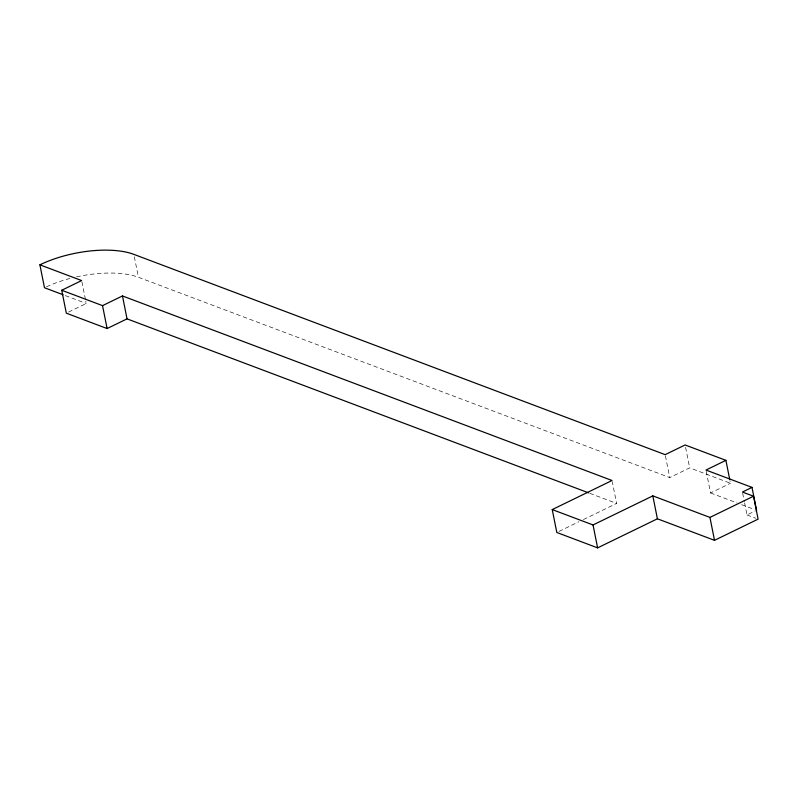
<?xml version="1.0" encoding="UTF-8"?>
<svg xmlns="http://www.w3.org/2000/svg" width="798" height="798" viewBox="0 0 798 798"><rect width="100%" height="100%" fill="white"/><g stroke="black" fill="none" stroke-linecap="round" stroke-linejoin="round"><path stroke-width="0.6" stroke-dasharray="3.99 2.99" d="M68.528 312.098L86.244 303.479L85.755 301.065M559.029 531.408L578.959 521.722M583.388 519.568L616.605 503.418L612.265 481.703M76.518 276.876A68.109 27.481 -11.3 0 1 138.423 277.275L669.751 477.573L689.681 467.877L730.479 483.259L730 480.845M706.21 471.239L710.549 492.955L730.479 483.259M744.594 502.89L747.008 514.949L755.507 510.82M710.549 492.955L737.013 502.93M741.611 504.665L754.27 509.433M747.008 514.949L755.886 518.301M65.356 295.609L86.244 303.479M589.792 493.314L616.605 503.418M742.669 493.244L744.354 501.683M685.592 447.379L689.681 467.877M665.412 455.867L669.751 477.573M134.323 256.766L138.423 277.275M81.905 281.774L85.516 299.858M46.484 286.791A68.109 27.481 -11.3 0 1 70.773 278.253"/><path stroke-width="1.2" d="M588.635 492.865L127.042 318.861L107.112 328.547L66.314 313.175L61.735 290.253L81.665 280.567L39.9 264.826L44.479 287.739L63.042 294.731M61.735 290.253L102.533 305.634L122.463 295.948L612.026 480.506L552.236 509.573L556.814 532.485L597.612 547.867L657.402 518.8L714.519 540.326L758.1 519.139L753.521 496.216L742.429 492.037L751.995 487.388L756.574 510.301M552.236 509.573L593.034 524.954L652.824 495.877L709.941 517.413L753.521 496.216M729.761 479.638L725.901 460.346L705.971 470.042L751.995 487.388M725.901 460.346L685.103 444.965L665.173 454.661L133.845 254.363A68.109 27.481 -11.3 0 0 39.9 264.826M709.941 517.413L714.519 540.326M652.824 495.877L657.402 518.8M593.034 524.954L597.612 547.867M122.463 295.948L127.042 318.861M102.533 305.634L107.112 328.547"/></g></svg>
